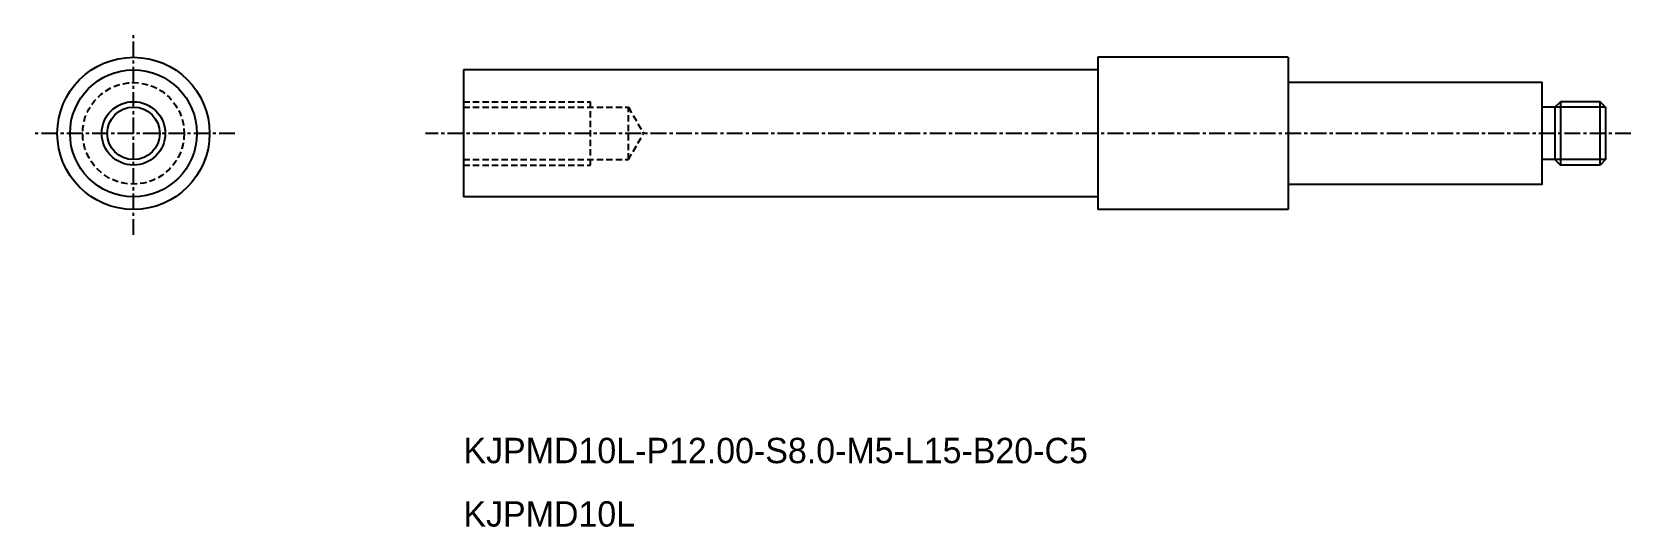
# Model space of a CAD drawing. Extents: x -2265 to -2139, y -749 to -710.
import ezdxf

# ---------------------------------------------------------------- set-up
doc = ezdxf.new("R2010")
doc.units = 0
doc.linetypes.add('CENTER', pattern=[2, 1.25, -0.25, 0.25, -0.25])
doc.linetypes.add('DASHED', pattern=[0.75, 0.5, -0.25])
doc.layers.get('0').update_dxf_attribs({"linetype": 'CONTINUOUS'})
doc.layers.add('CENTER', color=1, linetype='CENTER')

msp = doc.modelspace()

# ---------------------------------------------------------------- linework, layer by layer
at = {"color": 7, "linetype": 'CONTINUOUS'}
for p, q in [((-2166.37, -712.39), (-2181.37, -712.39)), ((-2181.37, -712.39), (-2181.37, -724.39)), ((-2166.37, -712.39), (-2166.37, -724.39)), ((-2181.37, -713.39), (-2231.37, -713.39)), ((-2231.37, -713.39), (-2231.37, -723.39)), ((-2145.37, -716.33), (-2146.37, -716.33)), ((-2145.37, -716.33), (-2144.93, -715.89)), ((-2145.37, -716.33), (-2145.37, -720.46)), ((-2144.93, -715.89), (-2144.93, -720.89)), ((-2141.8, -715.89), (-2144.93, -715.89)), ((-2141.37, -716.33), (-2141.8, -715.89)), ((-2141.8, -720.89), (-2141.8, -715.89)), ((-2141.37, -716.33), (-2141.37, -720.46)), ((-2145.37, -720.46), (-2146.37, -720.46)), ((-2145.37, -720.46), (-2144.93, -720.89)), ((-2141.37, -720.46), (-2141.8, -720.89)), ((-2141.8, -720.89), (-2144.93, -720.89)), ((-2181.37, -723.39), (-2231.37, -723.39)), ((-2166.37, -724.39), (-2181.37, -724.39))]:
    msp.add_line(p, q, dxfattribs=at)
at = {"color": 3, "linetype": 'DASHED'}
for p, q in [((-2231.37, -715.89), (-2221.37, -715.89)), ((-2231.37, -716.33), (-2218.37, -716.33)), ((-2221.37, -720.89), (-2221.37, -715.89)), ((-2218.37, -716.33), (-2217.17, -718.39)), ((-2218.37, -720.46), (-2218.37, -716.33)), ((-2218.37, -720.46), (-2217.17, -718.39)), ((-2231.37, -720.46), (-2218.37, -720.46)), ((-2231.37, -720.89), (-2221.37, -720.89))]:
    msp.add_line(p, q, dxfattribs=at)
at = {"color": 3, "linetype": 'CONTINUOUS'}
for p, q in [((-2141.37, -716.33), (-2145.37, -716.33)), ((-2141.37, -720.46), (-2145.37, -720.46))]:
    msp.add_line(p, q, dxfattribs=at)
at = {"color": 7, "linetype": 'CONTINUOUS'}
msp.add_lwpolyline([(-2166.37, -722.39), (-2146.37, -722.39), (-2146.37, -714.39), (-2166.37, -714.39)], close=True, dxfattribs=at)
for radius in [6, 5, 2.07]:
    msp.add_circle((-2257.37, -718.39), radius, dxfattribs=at)
at = {"color": 3, "linetype": 'DASHED'}
msp.add_circle((-2257.37, -718.39), 4, dxfattribs=at)
at = {"color": 3, "linetype": 'CONTINUOUS'}
msp.add_circle((-2257.37, -718.39), 2.5, dxfattribs=at)
at = {"layer": 'CENTER', "color": 1, "linetype": 'CENTER'}
for p, q in [((-2257.37, -726.39), (-2257.37, -710.39)), ((-2249.37, -718.39), (-2265.37, -718.39)), ((-2139.37, -718.39), (-2234.37, -718.39))]:
    msp.add_line(p, q, dxfattribs=at)

# ---------------------------------------------------------------- texts
at = {"color": 7, "linetype": 'CONTINUOUS'}
for s, p in [('KJPMD10L-P12.00-S8.0-M5-L15-B20-C5', (-2231.37, -744.39)), ('KJPMD10L', (-2231.37, -749.39))]:
    msp.add_text(s, height=2, dxfattribs=at).set_placement(p)

doc.saveas('drawing.dxf')
